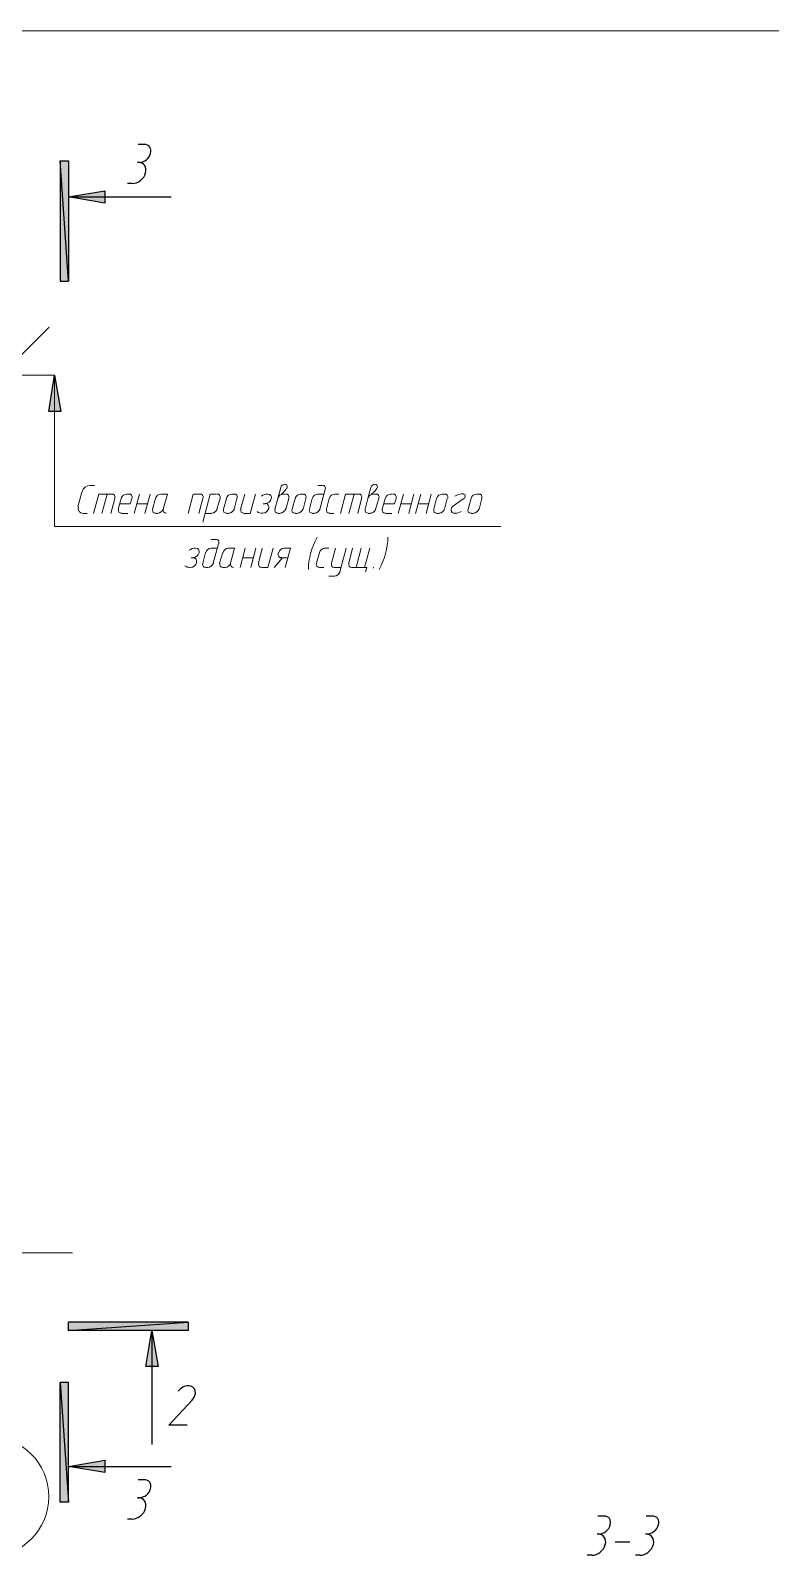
# Model space of a CAD drawing. Header units: millimetres. Extents: x -678 to 5260, y -935 to 3264.
# Drawn here: x 2640 to 3255, y 1938 to 3215 of the extents above; entities that cross this region are included whole.
import ezdxf

# ---------------------------------------------------------------- set-up
doc = ezdxf.new("R2010")
doc.units = ezdxf.units.MM
doc.header["$MEASUREMENT"] = 0
doc.layers.get('0').update_dxf_attribs({"linetype": 'CONTINUOUS'})

msp = doc.modelspace()

# ---------------------------------------------------------------- hatches: boundary and pattern name
at = {"true_color": 0x000007}
h = msp.add_hatch(color=7, dxfattribs=at)
h.paths.add_polyline_path([(2671.6479, 3106.44845), (2671.6479, 3006.36546), (2664.51097, 3106.44845)])
h.paths.add_polyline_path([(2671.6479, 3006.36546), (2664.51097, 3106.44845), (2664.51097, 3006.36546)])
for points in [[(2671.6479, 3076.57293), (2701.68939, 3081.55218), (2701.68939, 3071.4277)], [(2660.02964, 2928.19119), (2665.17487, 2897.98372), (2655.21636, 2897.98372)], [(2741.02549, 2133.66836), (2746.17072, 2103.62687), (2735.88026, 2103.62687)], [(2671.6479, 2020.63932), (2701.68939, 2025.78455), (2701.68939, 2015.49409)]]:
    msp.add_hatch(color=7, dxfattribs=at).paths.add_polyline_path(points)
h = msp.add_hatch(color=7, dxfattribs=at)
h.paths.add_polyline_path([(2771.06698, 2133.66836), (2671.14997, 2133.66836), (2771.06698, 2140.63932)])
h.paths.add_polyline_path([(2671.14997, 2133.66836), (2771.06698, 2140.63932), (2671.14997, 2140.63932)])
h = msp.add_hatch(color=7, dxfattribs=at)
h.paths.add_polyline_path([(2664.51097, 1990.7638), (2664.51097, 2090.51484), (2671.6479, 1990.7638)])
h.paths.add_polyline_path([(2664.51097, 2090.51484), (2671.6479, 1990.7638), (2671.6479, 2090.51484)])

# ---------------------------------------------------------------- linework, layer by layer
at = {"color": 7, "linetype": 'Continuous', "lineweight": 20, "true_color": 0x000007}
msp.add_lwpolyline([(-479.88737, -884.75487), (5209.40723, -884.75487), (5209.40723, 3214.83019), (-479.88737, 3214.83019)], close=True, dxfattribs=at)
at = {"color": 7, "linetype": 'Continuous', "lineweight": 25, "true_color": 0x000007}
for points in [[(2734.38649, 3120.22438), (2729.40723, 3120.22438), (2729.40723, 3120.22438)], [(2730.40308, 3105.12065), (2729.07528, 3105.12065), (2729.07528, 3105.12065)], [(2671.6479, 3076.57293), (2756.9591, 3076.57293), (2756.9591, 3076.57293)], [(2724.42798, 3087.69326), (2720.61055, 3087.69326), (2720.61055, 3087.69326)], [(2741.02549, 2133.66836), (2741.02549, 2038.7306), (2741.02549, 2038.7306)], [(2770.23711, 2054.99616), (2755.13337, 2054.99616), (2774.38649, 2075.74305)], [(2671.6479, 2020.63932), (2756.9591, 2020.63932), (2756.9591, 2020.63932)], [(2734.38649, 2009.35301), (2729.40723, 2009.35301), (2729.40723, 2009.35301)], [(2730.40308, 1994.24928), (2729.07528, 1994.24928), (2729.07528, 1994.24928)], [(3116.79313, 1979.14554), (3111.81387, 1979.14554), (3111.81387, 1979.14554)], [(3156.79313, 1979.14554), (3151.97985, 1979.14554), (3151.97985, 1979.14554)], [(2724.42798, 1976.82189), (2720.61055, 1976.82189), (2720.61055, 1976.82189)], [(3112.80972, 1964.20778), (3111.48192, 1964.20778), (3111.48192, 1964.20778)], [(3126.25371, 1957.90073), (3138.53586, 1957.90073), (3138.53586, 1957.90073)], [(3152.80972, 1964.20778), (3151.48192, 1964.20778), (3151.48192, 1964.20778)], [(3106.83462, 1946.7804), (3103.01719, 1946.7804), (3103.01719, 1946.7804)], [(3146.83462, 1946.7804), (3143.18317, 1946.7804), (3143.18317, 1946.7804)]]:
    msp.add_lwpolyline(points, dxfattribs=at)
at = {"color": 7, "linetype": 'Continuous', "lineweight": -2, "true_color": 0x000007}
for points in [[(2671.6479, 3106.44845), (2671.6479, 3006.36546), (2664.51097, 3106.44845)], [(2671.6479, 3006.36546), (2664.51097, 3106.44845), (2664.51097, 3006.36546)], [(2671.6479, 3076.57293), (2701.68939, 3081.55218), (2701.68939, 3071.4277)], [(2660.02964, 2928.19119), (2665.17487, 2897.98372), (2655.21636, 2897.98372)], [(2771.06698, 2133.66836), (2671.14997, 2133.66836), (2771.06698, 2140.63932)], [(2671.14997, 2133.66836), (2771.06698, 2140.63932), (2671.14997, 2140.63932)], [(2741.02549, 2133.66836), (2746.17072, 2103.62687), (2735.88026, 2103.62687)], [(2664.51097, 1990.7638), (2664.51097, 2090.51484), (2671.6479, 1990.7638)], [(2664.51097, 2090.51484), (2671.6479, 1990.7638), (2671.6479, 2090.51484)], [(2671.6479, 2020.63932), (2701.68939, 2025.78455), (2701.68939, 2015.49409)]]:
    msp.add_lwpolyline(points, close=True, dxfattribs=at)
at = {"color": 7, "linetype": 'Continuous', "lineweight": 9, "true_color": 0x000007}
for points in [[(2615.54831, 2928.19119), (2655.38234, 2968.19119), (2655.38234, 2968.19119)], [(1600.44458, 2928.19119), (2660.02964, 2928.19119), (2660.02964, 2928.19119)], [(2689.57321, 2836.40695), (2693.22466, 2836.40695), (2693.22466, 2836.40695)], [(2845.75578, 2825.78455), (2848.07943, 2834.7472), (2848.07943, 2834.7472)], [(2882.60225, 2836.40695), (2878.9508, 2836.40695), (2878.9508, 2836.40695)], [(2920.61055, 2825.78455), (2923.10018, 2834.7472), (2923.10018, 2834.7472)], [(2679.44873, 2818.64762), (2682.76823, 2831.09575), (2682.76823, 2831.09575)], [(2692.39479, 2813.33641), (2696.71014, 2829.436), (2707.33254, 2829.436)], [(2699.36574, 2813.33641), (2703.84707, 2829.436), (2703.84707, 2829.436)], [(2709.98815, 2825.78455), (2706.66864, 2813.33641), (2706.66864, 2813.33641)], [(2712.9757, 2816.82189), (2715.29935, 2825.78455), (2715.29935, 2825.78455)], [(2724.26201, 2825.78455), (2722.9342, 2821.30322), (2714.13752, 2821.30322)], [(2719.78068, 2829.436), (2721.77238, 2829.436), (2721.77238, 2829.436)], [(2726.25371, 2813.33641), (2730.56906, 2829.436), (2730.56906, 2829.436)], [(2728.57736, 2821.30322), (2737.37404, 2821.30322), (2737.37404, 2821.30322)], [(2735.05039, 2813.33641), (2739.53172, 2829.436), (2739.53172, 2829.436)], [(2741.52342, 2816.82189), (2743.84707, 2825.78455), (2743.84707, 2825.78455)], [(2748.49437, 2829.436), (2753.80557, 2829.436), (2750.3201, 2816.82189)], [(2771.06698, 2813.33641), (2775.21636, 2829.436), (2780.52757, 2829.436)], [(2779.86367, 2813.33641), (2783.18317, 2825.78455), (2783.18317, 2825.78455)], [(2789.49022, 2829.436), (2783.34914, 2806.03351), (2783.34914, 2806.03351)], [(2794.80142, 2829.436), (2789.49022, 2829.436), (2789.49022, 2829.436)], [(2797.623, 2825.78455), (2794.9674, 2816.82189), (2794.9674, 2816.82189)], [(2800.61055, 2816.82189), (2802.9342, 2825.78455), (2802.9342, 2825.78455)], [(2807.41553, 2829.436), (2809.24126, 2829.436), (2809.24126, 2829.436)], [(2811.73089, 2825.78455), (2809.40723, 2816.82189), (2809.40723, 2816.82189)], [(2814.71844, 2816.82189), (2818.20391, 2829.436), (2818.20391, 2829.436)], [(2827.16657, 2829.436), (2822.68524, 2813.33641), (2817.37404, 2813.33641)], [(2835.13337, 2821.30322), (2833.6396, 2821.30322), (2833.6396, 2821.30322)], [(2843.26615, 2816.82189), (2845.75578, 2825.78455), (2845.75578, 2825.78455)], [(2851.89686, 2832.42355), (2848.41138, 2828.93807), (2848.41138, 2828.93807)], [(2850.23711, 2829.436), (2851.89686, 2829.436), (2851.89686, 2829.436)], [(2854.71844, 2825.78455), (2852.22881, 2816.82189), (2852.22881, 2816.82189)], [(2857.54001, 2816.82189), (2860.02964, 2825.78455), (2860.02964, 2825.78455)], [(2864.51097, 2829.436), (2866.17072, 2829.436), (2866.17072, 2829.436)], [(2868.9923, 2825.78455), (2866.66864, 2816.82189), (2866.66864, 2816.82189)], [(2871.97985, 2816.82189), (2874.3035, 2825.78455), (2874.3035, 2825.78455)], [(2878.78483, 2829.436), (2884.26201, 2829.436), (2884.26201, 2829.436)], [(2880.77653, 2816.82189), (2885.09188, 2833.08745), (2885.09188, 2833.08745)], [(2886.08773, 2816.82189), (2888.41138, 2825.78455), (2888.41138, 2825.78455)], [(2893.22466, 2829.436), (2896.54416, 2829.436), (2896.54416, 2829.436)], [(2897.70599, 2813.33641), (2902.02134, 2829.436), (2912.64375, 2829.436)], [(2904.84292, 2813.33641), (2909.15827, 2829.436), (2909.15827, 2829.436)], [(2915.29935, 2825.78455), (2912.14582, 2813.33641), (2912.14582, 2813.33641)], [(2918.2869, 2816.82189), (2920.61055, 2825.78455), (2920.61055, 2825.78455)], [(2926.91761, 2832.42355), (2923.26615, 2828.93807), (2923.26615, 2828.93807)], [(2925.25786, 2829.436), (2926.91761, 2829.436), (2926.91761, 2829.436)], [(2929.73918, 2825.78455), (2927.08358, 2816.82189), (2927.08358, 2816.82189)], [(2932.39479, 2816.82189), (2935.05039, 2825.78455), (2935.05039, 2825.78455)], [(2944.01304, 2825.78455), (2942.68524, 2821.30322), (2933.72259, 2821.30322)], [(2939.53172, 2829.436), (2941.19147, 2829.436), (2941.19147, 2829.436)], [(2945.83877, 2813.33641), (2950.15412, 2829.436), (2950.15412, 2829.436)], [(2947.99645, 2821.30322), (2956.9591, 2821.30322), (2956.9591, 2821.30322)], [(2954.80142, 2813.33641), (2958.9508, 2829.436), (2958.9508, 2829.436)], [(2960.11263, 2813.33641), (2964.59396, 2829.436), (2964.59396, 2829.436)], [(2962.43628, 2821.30322), (2971.39893, 2821.30322), (2971.39893, 2821.30322)], [(2969.07528, 2813.33641), (2973.39064, 2829.436), (2973.39064, 2829.436)], [(2975.38234, 2816.82189), (2977.70599, 2825.78455), (2977.70599, 2825.78455)], [(2982.35329, 2829.436), (2984.01304, 2829.436), (2984.01304, 2829.436)], [(2986.66864, 2825.78455), (2984.34499, 2816.82189), (2984.34499, 2816.82189)], [(2991.81387, 2819.64347), (2999.94665, 2825.4526), (2999.94665, 2825.4526)], [(3004.09603, 2816.82189), (3006.41968, 2825.78455), (3006.41968, 2825.78455)], [(3010.90101, 2829.436), (3012.72674, 2829.436), (3012.72674, 2829.436)], [(3015.38234, 2825.78455), (3013.05869, 2816.82189), (3013.05869, 2816.82189)], [(2683.43213, 2813.33641), (2687.08358, 2813.33641), (2687.08358, 2813.33641)], [(2715.6313, 2813.33641), (2720.9425, 2813.33641), (2720.9425, 2813.33641)], [(2746.00474, 2813.33641), (2744.01304, 2813.33641), (2744.01304, 2813.33641)], [(2790.48607, 2813.33641), (2785.17487, 2813.33641), (2785.17487, 2813.33641)], [(2804.75993, 2813.33641), (2803.10018, 2813.33641), (2803.10018, 2813.33641)], [(2847.74748, 2813.33641), (2845.92176, 2813.33641), (2845.92176, 2813.33641)], [(2861.85537, 2813.33641), (2860.19562, 2813.33641), (2860.19562, 2813.33641)], [(2874.46947, 2813.33641), (2876.12923, 2813.33641), (2876.12923, 2813.33641)], [(2888.74333, 2813.33641), (2892.39479, 2813.33641), (2892.39479, 2813.33641)], [(2922.76823, 2813.33641), (2920.9425, 2813.33641), (2920.9425, 2813.33641)], [(2935.21636, 2813.33641), (2940.52757, 2813.33641), (2940.52757, 2813.33641)], [(2979.86367, 2813.33641), (2977.87196, 2813.33641), (2977.87196, 2813.33641)], [(2992.3118, 2813.33641), (2993.30765, 2813.33641), (2993.30765, 2813.33641)], [(3008.24541, 2813.33641), (3006.58566, 2813.33641), (3006.58566, 2813.33641)], [(2793.80557, 2791.59367), (2790.15412, 2791.59367), (2790.15412, 2791.59367)], [(2790.15412, 2784.45675), (2795.46533, 2784.45675), (2795.46533, 2784.45675)], [(2791.97985, 2771.84264), (2796.46118, 2787.94222), (2796.46118, 2787.94222)], [(2804.42798, 2784.45675), (2809.73918, 2784.45675), (2806.25371, 2771.84264)], [(2814.38649, 2768.19119), (2818.53586, 2784.45675), (2818.53586, 2784.45675)], [(2823.34914, 2768.19119), (2827.49852, 2784.45675), (2827.49852, 2784.45675)], [(2829.6562, 2771.84264), (2832.80972, 2784.45675), (2832.80972, 2784.45675)], [(2841.93835, 2784.45675), (2837.45703, 2768.19119), (2832.14582, 2768.19119)], [(2851.73089, 2768.19119), (2856.21221, 2784.45675), (2850.90101, 2784.45675)], [(2884.59396, 2784.45675), (2888.24541, 2784.45675), (2888.24541, 2784.45675)], [(2893.55661, 2784.45675), (2890.23711, 2771.84264), (2890.23711, 2771.84264)], [(2897.20806, 2764.70571), (2902.51927, 2784.45675), (2902.51927, 2784.45675)], [(2907.83047, 2784.45675), (2904.67694, 2771.84264), (2904.67694, 2771.84264)], [(2914.9674, 2784.45675), (2910.81802, 2768.19119), (2910.81802, 2768.19119)], [(2917.78898, 2768.19119), (2922.2703, 2784.45675), (2922.2703, 2784.45675)], [(2775.05039, 2776.32397), (2773.55661, 2776.32397), (2773.55661, 2776.32397)], [(2783.18317, 2771.84264), (2785.50682, 2780.80529), (2785.50682, 2780.80529)], [(2797.29105, 2771.84264), (2799.94665, 2780.80529), (2799.94665, 2780.80529)], [(2816.54416, 2776.32397), (2825.34084, 2776.32397), (2825.34084, 2776.32397)], [(2842.76823, 2768.19119), (2849.57321, 2776.32397), (2849.57321, 2776.32397)], [(2846.25371, 2780.80529), (2845.92176, 2779.97542), (2845.92176, 2779.97542)], [(2847.74748, 2776.32397), (2854.05454, 2776.32397), (2854.05454, 2776.32397)], [(2877.78898, 2771.84264), (2880.2786, 2780.80529), (2880.2786, 2780.80529)], [(2785.83877, 2768.19119), (2787.49852, 2768.19119), (2787.49852, 2768.19119)], [(2801.77238, 2768.19119), (2800.11263, 2768.19119), (2800.11263, 2768.19119)], [(2880.44458, 2768.19119), (2884.09603, 2768.19119), (2884.09603, 2768.19119)], [(2888.24541, 2761.22023), (2892.72674, 2761.22023), (2892.72674, 2761.22023)], [(2892.89271, 2768.19119), (2898.20391, 2768.19119), (2898.20391, 2768.19119)], [(2907.16657, 2768.19119), (2919.78068, 2768.19119), (2918.61885, 2764.70571)], [(2925.09188, 2767.85923), (2925.25786, 2768.68911), (2925.25786, 2768.68911)], [(2674.9674, 2198.23268), (2605.09188, 2198.23268), (2503.18317, 2198.23268)]]:
    msp.add_lwpolyline(points, dxfattribs=at)
at = {"color": 7, "linetype": 'Continuous', "lineweight": 20, "true_color": 0x000007}
msp.add_lwpolyline([(2660.02964, 2928.19119), (2660.02964, 2802.38206), (3031.31595, 2802.38206)], dxfattribs=at)
at = {"color": 7, "linetype": 'Continuous', "lineweight": 25, "true_color": 0x000007}
for points in [[(2730.40308, 3105.28662), (2734.55246, 3105.28662), (2738.86781, 3108.60612), (2739.86367, 3112.7555), (2739.86367, 3112.7555), (2741.02549, 3116.90488), (2738.70184, 3120.22438), (2734.55246, 3120.22438)], [(2724.59396, 3087.69326), (2729.40723, 3087.69326), (2734.55246, 3091.67666), (2735.71429, 3096.48994), (2735.71429, 3096.48994), (2737.04209, 3101.46919), (2734.22051, 3105.4526), (2729.24126, 3105.4526)], [(2774.55246, 2075.74305), (2776.71014, 2078.0667), (2777.54001, 2081.05426), (2777.04209, 2083.54388), (2777.04209, 2083.54388), (2776.37819, 2085.86753), (2774.22051, 2087.52728), (2771.56491, 2087.69326)], [(2730.40308, 1994.58123), (2734.55246, 1994.58123), (2738.86781, 1997.90073), (2739.86367, 2002.05011), (2739.86367, 2002.05011), (2741.02549, 2006.19948), (2738.70184, 2009.51899), (2734.55246, 2009.51899)], [(2724.59396, 1976.82189), (2729.40723, 1976.82189), (2734.55246, 1980.80529), (2735.71429, 1985.61857), (2735.71429, 1985.61857), (2737.04209, 1990.59782), (2734.22051, 1994.58123), (2729.24126, 1994.58123)], [(3112.80972, 1964.37376), (3116.9591, 1964.37376), (3121.27445, 1967.85923), (3122.2703, 1972.00861), (3122.2703, 1972.00861), (3123.43213, 1975.99201), (3121.10848, 1979.31152), (3116.9591, 1979.31152)], [(3152.9757, 1964.37376), (3157.12508, 1964.37376), (3161.27445, 1967.85923), (3162.43628, 1972.00861), (3162.43628, 1972.00861), (3163.59811, 1975.99201), (3161.27445, 1979.31152), (3157.12508, 1979.31152)], [(3107.00059, 1946.61442), (3111.81387, 1946.61442), (3116.9591, 1950.59782), (3118.12093, 1955.57708), (3118.12093, 1955.57708), (3119.44873, 1960.39036), (3116.62715, 1964.37376), (3111.6479, 1964.37376)], [(3147.00059, 1946.61442), (3151.81387, 1946.61442), (3156.79313, 1950.59782), (3158.12093, 1955.57708), (3158.12093, 1955.57708), (3159.44873, 1960.39036), (3156.46118, 1964.37376), (3151.6479, 1964.37376)]]:
    msp.add_open_spline(points, degree=3, knots=[0, 0, 0, 0, 0.125, 0.125, 0.125, 0.125001, 1, 1, 1, 1], dxfattribs=at)
at = {"color": 7, "linetype": 'Continuous', "lineweight": 9, "true_color": 0x000007}
for points in [[(2689.57321, 2836.57293), (2686.58566, 2836.57293), (2683.59811, 2834.24928), (2682.9342, 2831.26172)], [(2851.89686, 2832.58953), (2852.56076, 2833.25343), (2853.05869, 2833.91733), (2853.39064, 2834.7472)], [(2885.09188, 2833.25343), (2885.75578, 2835.24513), (2884.59396, 2836.7389), (2882.60225, 2836.7389)], [(2926.91761, 2832.58953), (2927.58151, 2833.25343), (2928.07943, 2833.91733), (2928.41138, 2834.7472)], [(2710.15412, 2825.95052), (2710.65205, 2827.94222), (2709.49022, 2829.60197), (2707.49852, 2829.436)], [(2720.11263, 2829.436), (2718.12093, 2829.436), (2715.96325, 2827.77625), (2715.46533, 2825.95052)], [(2724.42798, 2825.95052), (2724.92591, 2827.94222), (2723.76408, 2829.60197), (2721.77238, 2829.436)], [(2748.49437, 2829.436), (2746.50267, 2829.436), (2744.51097, 2827.77625), (2744.01304, 2825.95052)], [(2797.623, 2825.95052), (2798.12093, 2827.94222), (2797.12508, 2829.60197), (2795.13337, 2829.436)], [(2807.58151, 2829.436), (2805.58981, 2829.436), (2803.59811, 2827.77625), (2802.9342, 2825.95052)], [(2811.89686, 2825.95052), (2812.39479, 2827.94222), (2811.23296, 2829.60197), (2809.24126, 2829.436)], [(2837.29105, 2829.436), (2835.6313, 2829.436), (2833.6396, 2828.93807), (2831.97985, 2827.61027)], [(2850.23711, 2829.436), (2848.41138, 2829.436), (2846.25371, 2827.77625), (2845.75578, 2825.95052)], [(2854.71844, 2825.95052), (2855.38234, 2827.94222), (2854.22051, 2829.60197), (2852.22881, 2829.436)], [(2864.67694, 2829.436), (2862.85122, 2829.436), (2860.69354, 2827.77625), (2860.19562, 2825.95052)], [(2868.9923, 2825.95052), (2869.6562, 2827.94222), (2868.49437, 2829.60197), (2866.50267, 2829.436)], [(2878.9508, 2829.436), (2876.9591, 2829.436), (2874.9674, 2827.77625), (2874.46947, 2825.95052)], [(2893.22466, 2829.436), (2891.23296, 2829.436), (2889.24126, 2827.77625), (2888.57736, 2825.95052)], [(2915.29935, 2825.95052), (2915.96325, 2827.94222), (2914.80142, 2829.60197), (2912.80972, 2829.436)], [(2925.25786, 2829.436), (2923.26615, 2829.436), (2921.27445, 2827.77625), (2920.77653, 2825.95052)], [(2929.73918, 2825.95052), (2930.40308, 2827.94222), (2929.24126, 2829.60197), (2927.24956, 2829.436)], [(2939.69769, 2829.436), (2937.70599, 2829.436), (2935.71429, 2827.77625), (2935.21636, 2825.95052)], [(2944.01304, 2825.95052), (2944.51097, 2827.94222), (2943.34914, 2829.60197), (2941.52342, 2829.436)], [(2982.51927, 2829.436), (2980.52757, 2829.436), (2978.36989, 2827.77625), (2977.87196, 2825.95052)], [(2987.00059, 2825.95052), (2987.49852, 2827.94222), (2986.33669, 2829.60197), (2984.34499, 2829.436)], [(2999.94665, 2829.60197), (2997.623, 2829.60197), (2995.13337, 2828.93807), (2992.80972, 2827.77625)], [(3011.06698, 2829.436), (3009.07528, 2829.436), (3007.08358, 2827.77625), (3006.58566, 2825.95052)], [(3015.38234, 2825.95052), (3015.88026, 2827.94222), (3014.88441, 2829.60197), (3012.89271, 2829.436)], [(2679.78068, 2818.81359), (2678.9508, 2815.82604), (2680.77653, 2813.33641), (2683.76408, 2813.33641)], [(2713.14167, 2816.98787), (2712.64375, 2814.99616), (2713.80557, 2813.33641), (2715.79728, 2813.50239)], [(2741.68939, 2816.98787), (2741.02549, 2814.99616), (2742.18732, 2813.33641), (2744.17902, 2813.50239)], [(2745.83877, 2813.50239), (2747.83047, 2813.50239), (2749.98815, 2814.99616), (2750.48607, 2816.98787)], [(2750.48607, 2816.98787), (2749.98815, 2814.99616), (2751.14997, 2813.33641), (2753.14167, 2813.50239)], [(2790.65205, 2813.50239), (2792.64375, 2813.50239), (2794.80142, 2814.99616), (2795.29935, 2816.98787)], [(2800.44458, 2816.98787), (2799.94665, 2814.99616), (2801.10848, 2813.33641), (2803.10018, 2813.50239)], [(2804.92591, 2813.50239), (2806.91761, 2813.50239), (2808.90931, 2814.99616), (2809.57321, 2816.98787)], [(2814.88441, 2816.98787), (2814.38649, 2814.99616), (2815.54831, 2813.33641), (2817.54001, 2813.50239)], [(2828.49437, 2814.83019), (2829.6562, 2813.83434), (2831.31595, 2813.33641), (2832.9757, 2813.50239)], [(2843.43213, 2816.98787), (2842.76823, 2814.99616), (2843.93006, 2813.33641), (2845.92176, 2813.50239)], [(2847.58151, 2813.50239), (2849.57321, 2813.50239), (2851.73089, 2814.99616), (2852.22881, 2816.98787)], [(2857.54001, 2816.98787), (2857.04209, 2814.99616), (2858.20391, 2813.33641), (2860.19562, 2813.50239)], [(2862.02134, 2813.50239), (2864.01304, 2813.50239), (2866.17072, 2814.99616), (2866.66864, 2816.98787)], [(2871.97985, 2816.98787), (2871.48192, 2814.99616), (2872.64375, 2813.33641), (2874.63545, 2813.50239)], [(2876.2952, 2813.50239), (2878.2869, 2813.50239), (2880.2786, 2814.99616), (2880.9425, 2816.98787)], [(2886.25371, 2816.98787), (2885.75578, 2814.99616), (2886.91761, 2813.33641), (2888.90931, 2813.50239)], [(2918.45288, 2816.98787), (2917.78898, 2814.99616), (2918.9508, 2813.33641), (2920.9425, 2813.50239)], [(2922.60225, 2813.50239), (2924.59396, 2813.50239), (2926.75163, 2814.99616), (2927.24956, 2816.98787)], [(2932.56076, 2816.98787), (2932.06284, 2814.99616), (2933.22466, 2813.33641), (2935.21636, 2813.50239)], [(2975.54831, 2816.98787), (2974.88441, 2814.99616), (2976.04624, 2813.33641), (2978.03794, 2813.50239)], [(2979.86367, 2813.50239), (2981.68939, 2813.50239), (2983.84707, 2814.99616), (2984.34499, 2816.98787)], [(2993.30765, 2813.50239), (2994.9674, 2813.50239), (2996.62715, 2814.00031), (2998.12093, 2814.83019)], [(3003.93006, 2816.98787), (3003.43213, 2814.99616), (3004.59396, 2813.33641), (3006.58566, 2813.50239)], [(3008.41138, 2813.50239), (3010.40308, 2813.50239), (3012.56076, 2814.99616), (3013.05869, 2816.98787)], [(2777.20806, 2784.45675), (2775.38234, 2784.45675), (2773.55661, 2783.79284), (2771.89686, 2782.63102)], [(2790.15412, 2784.45675), (2788.16242, 2784.45675), (2786.17072, 2782.79699), (2785.67279, 2780.80529)], [(2796.62715, 2788.1082), (2797.12508, 2790.0999), (2795.96325, 2791.75965), (2793.97155, 2791.75965)], [(2804.59396, 2784.45675), (2802.60225, 2784.45675), (2800.61055, 2782.79699), (2800.11263, 2780.80529)], [(2850.90101, 2784.45675), (2848.90931, 2784.45675), (2846.91761, 2782.79699), (2846.41968, 2780.80529)], [(2878.45288, 2793.4194), (2873.6396, 2784.62272), (2871.14997, 2775.49409), (2871.14997, 2766.69741)], [(2884.92591, 2784.45675), (2882.9342, 2784.45675), (2880.9425, 2782.79699), (2880.2786, 2780.80529)], [(2930.07113, 2766.69741), (2934.71844, 2775.32811), (2937.20806, 2784.62272), (2937.20806, 2793.4194)], [(2783.18317, 2771.84264), (2782.68524, 2769.85094), (2783.84707, 2768.35716), (2785.83877, 2768.35716)], [(2787.49852, 2768.35716), (2789.49022, 2768.35716), (2791.48192, 2770.01691), (2792.14582, 2772.00861)], [(2797.45703, 2771.84264), (2796.9591, 2769.85094), (2798.12093, 2768.35716), (2800.11263, 2768.35716)], [(2801.93835, 2768.35716), (2803.93006, 2768.35716), (2805.92176, 2770.01691), (2806.58566, 2772.00861)], [(2806.41968, 2771.84264), (2805.92176, 2769.85094), (2807.08358, 2768.35716), (2808.90931, 2768.35716)], [(2829.82217, 2771.84264), (2829.15827, 2769.85094), (2830.3201, 2768.35716), (2832.3118, 2768.35716)], [(2846.08773, 2779.97542), (2845.58981, 2777.98372), (2846.75163, 2776.48994), (2848.74333, 2776.48994)], [(2877.78898, 2771.84264), (2877.29105, 2769.85094), (2878.45288, 2768.35716), (2880.44458, 2768.35716)], [(2890.40308, 2771.84264), (2889.73918, 2769.85094), (2890.90101, 2768.35716), (2892.89271, 2768.35716)], [(2904.84292, 2771.84264), (2904.17902, 2769.85094), (2905.34084, 2768.35716), (2907.33254, 2768.35716)], [(2768.41138, 2769.68496), (2769.57321, 2768.85509), (2771.06698, 2768.35716), (2772.89271, 2768.35716)], [(2892.89271, 2761.22023), (2894.88441, 2761.22023), (2896.87611, 2762.87998), (2897.54001, 2764.87168)]]:
    msp.add_open_spline(points, degree=3, dxfattribs=at)
for points, knots in [([(2853.55661, 2834.7472), (2853.88856, 2836.24098), (2853.05869, 2837.56878), (2851.39893, 2837.56878), (2851.39893, 2837.56878), (2849.90516, 2837.56878), (2848.41138, 2836.40695), (2848.07943, 2834.91318)], [0, 0, 0, 0, 0.125, 0.125, 0.125, 0.125001, 1, 1, 1, 1]), ([(2928.57736, 2834.7472), (2928.90931, 2836.24098), (2927.91346, 2837.56878), (2926.41968, 2837.56878), (2926.41968, 2837.56878), (2924.92591, 2837.56878), (2923.43213, 2836.40695), (2923.10018, 2834.91318)], [0, 0, 0, 0, 0.125, 0.125, 0.125, 0.125001, 1, 1, 1, 1]), ([(2783.34914, 2825.95052), (2783.68109, 2826.94637), (2783.51512, 2827.77625), (2783.01719, 2828.44015), (2783.01719, 2828.44015), (2782.51927, 2829.10405), (2781.85537, 2829.60197), (2780.85952, 2829.436)], [0, 0, 0, 0, 0.125, 0.125, 0.125, 0.125001, 1, 1, 1, 1]), ([(2833.14167, 2813.50239), (2835.29935, 2813.50239), (2837.623, 2815.16214), (2838.2869, 2817.48579), (2838.2869, 2817.48579), (2838.78483, 2819.64347), (2837.45703, 2821.46919), (2835.29935, 2821.46919)], [0, 0, 0, 0, 0.125, 0.125, 0.125, 0.125001, 1, 1, 1, 1]), ([(2835.29935, 2821.46919), (2837.45703, 2821.46919), (2839.78068, 2823.29492), (2840.2786, 2825.4526), (2840.2786, 2825.4526), (2840.9425, 2827.77625), (2839.6147, 2829.436), (2837.45703, 2829.436)], [0, 0, 0, 0, 0.125, 0.125, 0.125, 0.125001, 1, 1, 1, 1]), ([(3000.2786, 2825.4526), (3001.10848, 2825.95052), (3001.77238, 2826.94637), (3001.6064, 2827.94222), (3001.6064, 2827.94222), (3001.6064, 2828.93807), (3000.9425, 2829.436), (2999.94665, 2829.436)], [0, 0, 0, 0, 0.125, 0.125, 0.125, 0.125001, 1, 1, 1, 1]), ([(2991.97985, 2819.80944), (2990.48607, 2818.81359), (2989.6562, 2817.31982), (2989.82217, 2815.82604), (2989.82217, 2815.82604), (2989.98815, 2814.49824), (2990.984, 2813.50239), (2992.47777, 2813.50239)], [0, 0, 0, 0, 0.125, 0.125, 0.125, 0.125001, 1, 1, 1, 1]), ([(2775.21636, 2776.48994), (2777.37404, 2776.48994), (2779.69769, 2778.31567), (2780.19562, 2780.47334), (2780.19562, 2780.47334), (2780.85952, 2782.63102), (2779.53172, 2784.45675), (2777.20806, 2784.45675)], [0, 0, 0, 0, 0.125, 0.125, 0.125, 0.125001, 1, 1, 1, 1]), ([(2773.05869, 2768.35716), (2775.21636, 2768.35716), (2777.54001, 2770.18289), (2778.03794, 2772.34056), (2778.03794, 2772.34056), (2778.70184, 2774.66421), (2777.37404, 2776.32397), (2775.21636, 2776.32397)], [0, 0, 0, 0, 0.125, 0.125, 0.125, 0.125001, 1, 1, 1, 1]), ([(2655.21636, 1995.4111), (2655.21636, 2023.12894), (2632.80972, 2045.53558), (2605.25786, 2045.53558), (2605.25786, 2045.53558), (2577.54001, 2045.53558), (2555.13337, 2023.12894), (2555.13337, 1995.4111), (2555.13337, 1995.4111), (2555.13337, 1967.85923), (2577.54001, 1945.4526), (2605.25786, 1945.4526), (2605.25786, 1945.4526), (2632.80972, 1945.4526), (2655.21636, 1967.85923), (2655.21636, 1995.4111)], [0, 0, 0, 0, 0.0625, 0.0625, 0.0625, 0.062501, 0.125, 0.125, 0.125, 0.125001, 0.1875, 0.1875, 0.1875, 0.187501, 1, 1, 1, 1])]:
    msp.add_open_spline(points, degree=3, knots=knots, dxfattribs=at)
at = {"color": 7, "linetype": 'Continuous', "lineweight": 25, "true_color": 0x000007}
msp.add_open_spline([(2771.39893, 2087.52728), (2768.24541, 2087.69326), (2764.92591, 2085.86753), (2762.76823, 2083.04596)], degree=3, dxfattribs=at)

doc.saveas('drawing.dxf')
